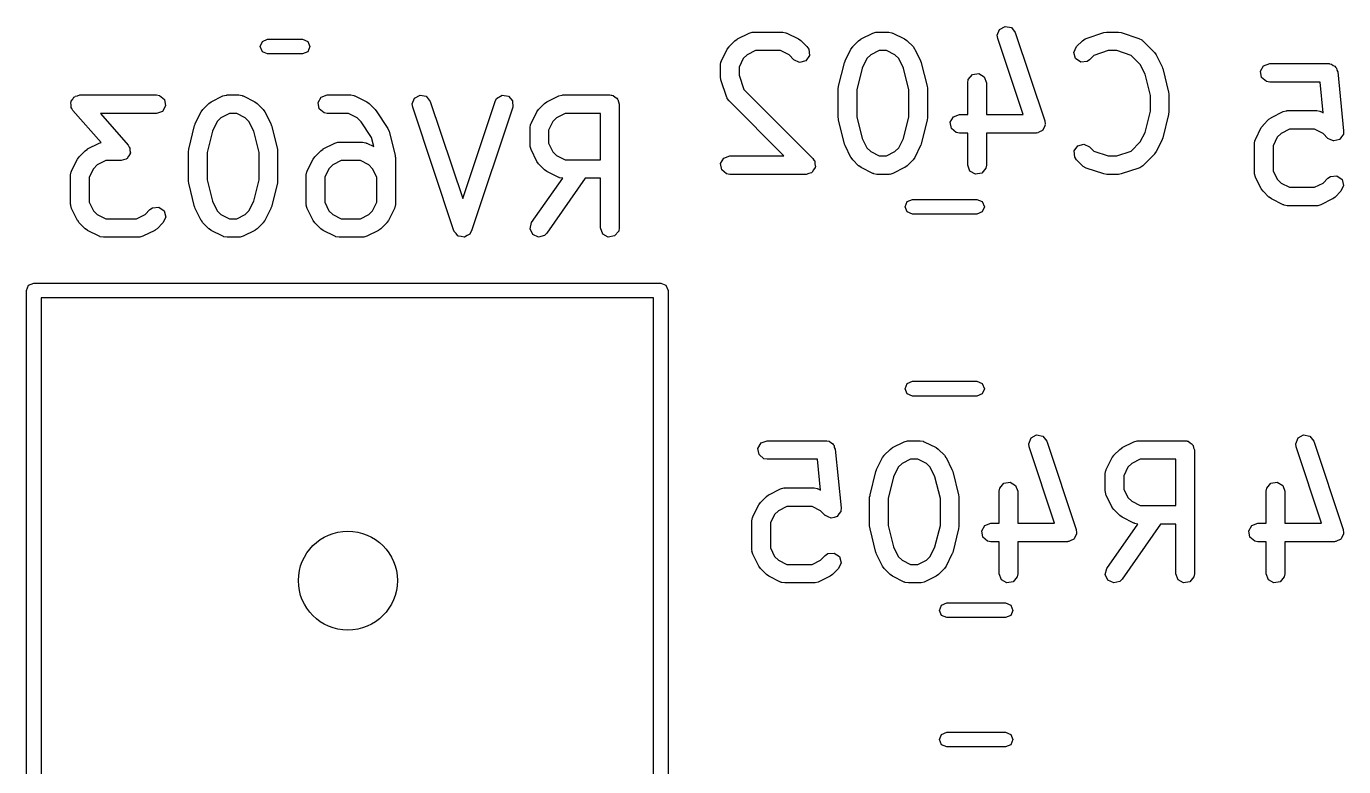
# Model space of a CAD drawing. Extents: x 123.3 to 169.7, y -142.3 to -47.
# Drawn here: x 135.58 to 146.23, y -126.72 to -120.74 of the extents above; entities that cross this region are included whole.
import ezdxf

# ---------------------------------------------------------------- set-up
doc = ezdxf.new("R2010")
doc.units = 0
doc.layers.add('BLACK', color=7, linetype='CONTINUOUS')

msp = doc.modelspace()

# ---------------------------------------------------------------- linework, layer by layer
at = {"layer": 'BLACK', "linetype": 'CONTINUOUS'}
for p, q in [((141.421, -120.797), (141.446, -120.79)), ((141.446, -120.79), (141.45, -120.791)), ((141.45, -120.791), (141.454, -120.789)), ((141.454, -120.789), (141.692, -120.789)), ((141.692, -120.789), (141.718, -120.794)), ((142.421, -120.797), (142.446, -120.79)), ((142.446, -120.79), (142.45, -120.791)), ((142.45, -120.791), (142.454, -120.789)), ((142.454, -120.789), (142.55, -120.789)), ((142.55, -120.789), (142.575, -120.794)), ((143.427, -120.815), (143.446, -120.767)), ((143.446, -120.767), (143.491, -120.743)), ((143.491, -120.743), (143.541, -120.753)), ((143.541, -120.753), (143.573, -120.793)), ((143.573, -120.793), (143.811, -121.507)), ((144.145, -120.841), (144.288, -120.793)), ((144.288, -120.793), (144.31, -120.79)), ((144.31, -120.79), (144.312, -120.789)), ((144.312, -120.789), (144.407, -120.789)), ((144.407, -120.789), (144.429, -120.793)), ((144.429, -120.793), (144.43, -120.793)), ((144.43, -120.793), (144.573, -120.841)), ((137.467, -120.906), (137.485, -120.864)), ((137.485, -120.864), (137.527, -120.846)), ((137.527, -120.846), (137.809, -120.846)), ((137.809, -120.846), (137.851, -120.864)), ((137.851, -120.864), (137.869, -120.906)), ((141.258, -120.907), (141.306, -120.859)), ((141.306, -120.859), (141.324, -120.846)), ((141.324, -120.846), (141.326, -120.845)), ((141.326, -120.845), (141.421, -120.797)), ((141.718, -120.794), (141.722, -120.797)), ((141.722, -120.797), (141.726, -120.797)), ((141.726, -120.797), (141.821, -120.845)), ((141.821, -120.845), (141.839, -120.858)), ((141.839, -120.858), (141.841, -120.859)), ((141.841, -120.859), (141.888, -120.907)), ((142.258, -120.907), (142.306, -120.859)), ((142.306, -120.859), (142.324, -120.846)), ((142.324, -120.846), (142.326, -120.845)), ((142.326, -120.845), (142.421, -120.797)), ((142.575, -120.794), (142.579, -120.797)), ((142.579, -120.797), (142.583, -120.797)), ((142.583, -120.797), (142.678, -120.845)), ((142.678, -120.845), (142.696, -120.858)), ((142.696, -120.858), (142.698, -120.859)), ((142.698, -120.859), (142.746, -120.907)), ((143.431, -120.84), (143.427, -120.815)), ((143.636, -121.456), (143.431, -120.84)), ((144.068, -120.907), (144.116, -120.859)), ((144.116, -120.859), (144.137, -120.844)), ((144.137, -120.844), (144.141, -120.844)), ((144.141, -120.844), (144.145, -120.841)), ((144.573, -120.841), (144.596, -120.853)), ((144.596, -120.853), (144.599, -120.857)), ((144.599, -120.857), (144.603, -120.859)), ((144.603, -120.859), (144.698, -120.954)), ((137.485, -120.948), (137.467, -120.906)), ((137.527, -120.966), (137.485, -120.948)), ((137.809, -120.966), (137.527, -120.966)), ((137.851, -120.948), (137.809, -120.966)), ((137.869, -120.906), (137.851, -120.948)), ((141.197, -121.021), (141.244, -120.926)), ((141.244, -120.926), (141.258, -120.908)), ((141.258, -120.908), (141.258, -120.907)), ((141.373, -121.004), (141.339, -121.073)), ((141.404, -120.974), (141.373, -121.004)), ((141.472, -120.939), (141.404, -120.974)), ((141.675, -120.939), (141.472, -120.939)), ((141.743, -120.974), (141.675, -120.939)), ((141.782, -121.013), (141.743, -120.974)), ((141.908, -120.979), (141.878, -121.021)), ((141.888, -120.907), (141.903, -120.928)), ((141.903, -120.928), (141.908, -120.979)), ((142.197, -121.021), (142.244, -120.926)), ((142.244, -120.926), (142.258, -120.908)), ((142.258, -120.908), (142.258, -120.907)), ((142.373, -121.004), (142.335, -121.081)), ((142.404, -120.974), (142.373, -121.004)), ((142.472, -120.939), (142.404, -120.974)), ((142.532, -120.939), (142.472, -120.939)), ((142.6, -120.974), (142.532, -120.939)), ((142.631, -121.004), (142.6, -120.974)), ((142.669, -121.081), (142.631, -121.004)), ((142.746, -120.907), (142.758, -120.925)), ((142.758, -120.925), (142.76, -120.926)), ((142.76, -120.926), (142.807, -121.021)), ((144.046, -120.953), (144.068, -120.907)), ((144.06, -121.003), (144.046, -120.953)), ((144.102, -121.032), (144.06, -121.003)), ((144.209, -120.978), (144.174, -121.013)), ((144.324, -120.939), (144.209, -120.978)), ((144.395, -120.939), (144.324, -120.939)), ((144.509, -120.978), (144.395, -120.939)), ((144.583, -121.052), (144.509, -120.978)), ((144.698, -120.954), (144.711, -120.973)), ((144.711, -120.973), (144.712, -120.974)), ((144.712, -120.974), (144.76, -121.069)), ((141.189, -121.055), (141.193, -121.029)), ((141.189, -121.15), (141.189, -121.055)), ((141.193, -121.029), (141.196, -121.026)), ((141.196, -121.026), (141.197, -121.021)), ((141.339, -121.073), (141.339, -121.138)), ((141.829, -121.034), (141.782, -121.013)), ((141.878, -121.021), (141.829, -121.034)), ((142.144, -121.227), (142.191, -121.037)), ((142.191, -121.037), (142.196, -121.025)), ((142.196, -121.025), (142.197, -121.021)), ((142.335, -121.081), (142.291, -121.255)), ((142.713, -121.255), (142.669, -121.081)), ((142.807, -121.021), (142.811, -121.034)), ((142.811, -121.034), (142.813, -121.037)), ((142.813, -121.037), (142.86, -121.227)), ((144.153, -121.028), (144.102, -121.032)), ((144.174, -121.013), (144.153, -121.028)), ((144.622, -121.129), (144.583, -121.052)), ((144.76, -121.069), (144.763, -121.081)), ((144.763, -121.081), (144.765, -121.084)), ((144.765, -121.084), (144.813, -121.275)), ((145.556, -121.105), (145.581, -121.061)), ((145.565, -121.156), (145.556, -121.105)), ((145.581, -121.061), (145.63, -121.043)), ((145.63, -121.043), (146.106, -121.043)), ((146.106, -121.043), (146.11, -121.044)), ((146.11, -121.044), (146.111, -121.044)), ((146.111, -121.044), (146.114, -121.045)), ((146.114, -121.045), (146.131, -121.048)), ((146.131, -121.048), (146.144, -121.058)), ((146.144, -121.058), (146.158, -121.065)), ((146.158, -121.065), (146.163, -121.074)), ((146.163, -121.074), (146.171, -121.081)), ((146.171, -121.081), (146.173, -121.097)), ((146.173, -121.097), (146.18, -121.111)), ((146.18, -121.111), (146.228, -121.587)), ((141.189, -121.152), (141.189, -121.15)), ((141.193, -121.174), (141.189, -121.152)), ((141.24, -121.317), (141.193, -121.174)), ((141.339, -121.138), (141.377, -121.252)), ((143.189, -121.198), (143.193, -121.172)), ((143.189, -121.456), (143.189, -121.198)), ((143.193, -121.172), (143.226, -121.133)), ((143.226, -121.133), (143.277, -121.124)), ((143.277, -121.124), (143.321, -121.15)), ((143.321, -121.15), (143.339, -121.198)), ((143.339, -121.198), (143.339, -121.456)), ((144.665, -121.302), (144.622, -121.129)), ((145.604, -121.189), (145.565, -121.156)), ((145.63, -121.193), (145.604, -121.189)), ((146.038, -121.193), (145.63, -121.193)), ((146.063, -121.442), (146.038, -121.193)), ((135.951, -121.332), (135.961, -121.315)), ((135.961, -121.315), (135.967, -121.313)), ((135.967, -121.313), (135.97, -121.308)), ((135.97, -121.308), (135.99, -121.304)), ((135.99, -121.304), (136.009, -121.297)), ((136.009, -121.297), (136.628, -121.297)), ((136.628, -121.297), (136.654, -121.302)), ((136.654, -121.302), (136.693, -121.335)), ((137.071, -121.353), (137.166, -121.305)), ((137.166, -121.305), (137.191, -121.298)), ((137.191, -121.298), (137.196, -121.299)), ((137.196, -121.299), (137.2, -121.297)), ((137.2, -121.297), (137.295, -121.297)), ((137.295, -121.297), (137.321, -121.302)), ((137.321, -121.302), (137.324, -121.305)), ((137.324, -121.305), (137.329, -121.305)), ((137.329, -121.305), (137.424, -121.353)), ((137.935, -121.359), (137.961, -121.315)), ((137.961, -121.315), (138.009, -121.297)), ((138.009, -121.297), (138.2, -121.297)), ((138.2, -121.297), (138.225, -121.302)), ((138.225, -121.302), (138.229, -121.305)), ((138.229, -121.305), (138.233, -121.305)), ((138.233, -121.305), (138.329, -121.353)), ((138.696, -121.37), (138.715, -121.323)), ((138.715, -121.323), (138.76, -121.298)), ((138.76, -121.298), (138.81, -121.308)), ((138.81, -121.308), (138.842, -121.349)), ((139.367, -121.349), (139.379, -121.326)), ((139.379, -121.326), (139.423, -121.299)), ((139.423, -121.299), (139.474, -121.306)), ((139.474, -121.306), (139.508, -121.345)), ((139.785, -121.353), (139.881, -121.305)), ((139.881, -121.305), (139.906, -121.298)), ((139.906, -121.298), (139.91, -121.299)), ((139.91, -121.299), (139.914, -121.297)), ((139.914, -121.297), (140.295, -121.297)), ((140.295, -121.297), (140.305, -121.299)), ((140.305, -121.299), (140.308, -121.299)), ((140.308, -121.299), (140.311, -121.3)), ((140.311, -121.3), (140.321, -121.302)), ((140.321, -121.302), (140.336, -121.314)), ((140.336, -121.314), (140.352, -121.324)), ((140.352, -121.324), (140.355, -121.331)), ((141.243, -121.32), (141.24, -121.317)), ((141.244, -121.325), (141.243, -121.32)), ((141.258, -121.346), (141.244, -121.325)), ((141.377, -121.252), (141.936, -121.811)), ((142.141, -121.245), (142.144, -121.231)), ((142.141, -121.483), (142.141, -121.245)), ((142.144, -121.231), (142.144, -121.227)), ((142.291, -121.255), (142.291, -121.474)), ((142.713, -121.474), (142.713, -121.255)), ((142.86, -121.227), (142.862, -121.242)), ((142.862, -121.242), (142.863, -121.245)), ((142.863, -121.245), (142.863, -121.483)), ((144.665, -121.427), (144.665, -121.302)), ((144.813, -121.275), (144.814, -121.29)), ((144.814, -121.29), (144.815, -121.293)), ((144.815, -121.293), (144.815, -121.436)), ((135.935, -121.359), (135.938, -121.354)), ((135.939, -121.379), (135.935, -121.359)), ((135.938, -121.348), (135.951, -121.332)), ((135.938, -121.354), (135.938, -121.348)), ((135.939, -121.399), (135.939, -121.379)), ((135.944, -121.407), (135.939, -121.399)), ((135.944, -121.41), (135.944, -121.407)), ((135.947, -121.412), (135.944, -121.41)), ((135.953, -121.422), (135.947, -121.412)), ((136.181, -121.682), (135.953, -121.422)), ((136.677, -121.43), (136.628, -121.447)), ((136.702, -121.385), (136.677, -121.43)), ((136.693, -121.335), (136.702, -121.385)), ((136.99, -121.434), (137.003, -121.416)), ((137.003, -121.416), (137.004, -121.415)), ((137.004, -121.415), (137.052, -121.367)), ((137.052, -121.367), (137.07, -121.354)), ((137.07, -121.354), (137.071, -121.353)), ((137.424, -121.353), (137.442, -121.366)), ((137.442, -121.366), (137.443, -121.367)), ((137.443, -121.367), (137.491, -121.415)), ((137.491, -121.415), (137.504, -121.433)), ((137.944, -121.41), (137.935, -121.359)), ((137.984, -121.443), (137.944, -121.41)), ((138.329, -121.353), (138.347, -121.366)), ((138.347, -121.366), (138.348, -121.367)), ((138.348, -121.367), (138.396, -121.415)), ((138.396, -121.415), (138.402, -121.424)), ((138.402, -121.424), (138.405, -121.426)), ((138.405, -121.426), (138.5, -121.569)), ((138.7, -121.396), (138.696, -121.37)), ((139.033, -122.396), (138.7, -121.396)), ((138.842, -121.349), (139.105, -122.135)), ((139.105, -122.135), (139.367, -121.349)), ((139.509, -121.396), (139.176, -122.396)), ((139.508, -121.345), (139.509, -121.396)), ((139.704, -121.434), (139.718, -121.416)), ((139.718, -121.415), (139.766, -121.367)), ((139.718, -121.416), (139.718, -121.415)), ((139.766, -121.367), (139.784, -121.354)), ((139.784, -121.354), (139.785, -121.353)), ((140.355, -121.331), (140.36, -121.335)), ((140.36, -121.335), (140.363, -121.354)), ((140.363, -121.354), (140.37, -121.372)), ((140.37, -121.372), (140.37, -122.372)), ((141.702, -121.789), (141.258, -121.346)), ((144.622, -121.6), (144.665, -121.427)), ((145.644, -121.48), (145.739, -121.432)), ((145.739, -121.432), (145.764, -121.425)), ((145.764, -121.425), (145.768, -121.426)), ((145.768, -121.426), (145.772, -121.424)), ((145.772, -121.424), (146.01, -121.424)), ((146.01, -121.424), (146.036, -121.429)), ((146.036, -121.429), (146.04, -121.432)), ((146.04, -121.432), (146.044, -121.432)), ((146.044, -121.432), (146.063, -121.442)), ((136.628, -121.447), (136.175, -121.447)), ((136.175, -121.447), (136.399, -121.704)), ((136.937, -121.545), (136.942, -121.533)), ((136.942, -121.529), (136.99, -121.434)), ((136.942, -121.533), (136.942, -121.529)), ((137.119, -121.512), (137.08, -121.589)), ((137.149, -121.482), (137.119, -121.512)), ((137.218, -121.447), (137.149, -121.482)), ((137.277, -121.447), (137.218, -121.447)), ((137.346, -121.482), (137.277, -121.447)), ((137.376, -121.512), (137.346, -121.482)), ((137.415, -121.589), (137.376, -121.512)), ((137.504, -121.433), (137.505, -121.434)), ((137.505, -121.434), (137.553, -121.529)), ((137.553, -121.529), (137.556, -121.542)), ((138.009, -121.447), (137.984, -121.443)), ((138.182, -121.447), (138.009, -121.447)), ((138.251, -121.482), (138.182, -121.447)), ((138.284, -121.515), (138.251, -121.482)), ((138.368, -121.641), (138.284, -121.515)), ((139.649, -121.563), (139.653, -121.537)), ((139.653, -121.537), (139.656, -121.534)), ((139.656, -121.534), (139.657, -121.529)), ((139.657, -121.529), (139.704, -121.434)), ((139.833, -121.512), (139.799, -121.581)), ((139.863, -121.482), (139.833, -121.512)), ((139.932, -121.447), (139.863, -121.482)), ((140.22, -121.447), (139.932, -121.447)), ((140.22, -121.821), (140.22, -121.447)), ((142.142, -121.487), (142.141, -121.483)), ((142.144, -121.502), (142.142, -121.487)), ((142.191, -121.692), (142.144, -121.502)), ((142.291, -121.474), (142.335, -121.648)), ((142.669, -121.648), (142.713, -121.474)), ((142.86, -121.502), (142.813, -121.692)), ((142.863, -121.483), (142.86, -121.498)), ((142.86, -121.498), (142.86, -121.502)), ((143.047, -121.518), (143.073, -121.474)), ((143.056, -121.569), (143.047, -121.518)), ((143.073, -121.474), (143.121, -121.456)), ((143.121, -121.456), (143.189, -121.456)), ((143.339, -121.456), (143.636, -121.456)), ((143.811, -121.507), (143.815, -121.533)), ((143.815, -121.533), (143.813, -121.538)), ((143.813, -121.538), (143.814, -121.544)), ((144.813, -121.454), (144.765, -121.644)), ((144.815, -121.436), (144.812, -121.451)), ((144.812, -121.451), (144.813, -121.454)), ((145.576, -121.542), (145.624, -121.494)), ((145.624, -121.494), (145.642, -121.481)), ((145.642, -121.481), (145.644, -121.48)), ((136.889, -121.735), (136.937, -121.545)), ((137.08, -121.589), (137.037, -121.763)), ((137.458, -121.763), (137.415, -121.589)), ((137.556, -121.542), (137.558, -121.545)), ((137.558, -121.545), (137.606, -121.735)), ((138.387, -121.715), (138.368, -121.641)), ((138.5, -121.569), (138.51, -121.592)), ((138.51, -121.592), (138.511, -121.592)), ((138.511, -121.592), (138.558, -121.783)), ((139.649, -121.706), (139.649, -121.563)), ((139.799, -121.581), (139.799, -121.688)), ((143.095, -121.602), (143.056, -121.569)), ((143.121, -121.606), (143.095, -121.602)), ((143.189, -121.606), (143.121, -121.606)), ((143.189, -121.864), (143.189, -121.606)), ((143.74, -121.606), (143.339, -121.606)), ((143.339, -121.606), (143.339, -121.864)), ((143.745, -121.604), (143.74, -121.606)), ((143.751, -121.605), (143.745, -121.604)), ((143.769, -121.595), (143.751, -121.605)), ((143.788, -121.588), (143.769, -121.595)), ((143.791, -121.584), (143.788, -121.588)), ((143.796, -121.581), (143.791, -121.584)), ((143.804, -121.562), (143.796, -121.581)), ((143.814, -121.544), (143.804, -121.562)), ((144.583, -121.677), (144.622, -121.6)), ((144.765, -121.644), (144.76, -121.656)), ((145.515, -121.656), (145.562, -121.561)), ((145.562, -121.561), (145.576, -121.543)), ((145.576, -121.543), (145.576, -121.542)), ((145.691, -121.639), (145.657, -121.708)), ((145.722, -121.609), (145.691, -121.639)), ((145.79, -121.574), (145.722, -121.609)), ((145.993, -121.574), (145.79, -121.574)), ((146.061, -121.609), (145.993, -121.574)), ((146.1, -121.648), (146.061, -121.609)), ((146.211, -121.635), (146.197, -121.655)), ((146.226, -121.614), (146.211, -121.635)), ((146.228, -121.587), (146.226, -121.613)), ((146.226, -121.613), (146.226, -121.613)), ((146.226, -121.613), (146.226, -121.614)), ((136.004, -121.796), (136.052, -121.748)), ((136.052, -121.748), (136.07, -121.735)), ((136.07, -121.735), (136.071, -121.734)), ((136.071, -121.734), (136.166, -121.686)), ((136.166, -121.686), (136.181, -121.682)), ((136.399, -121.704), (136.405, -121.714)), ((136.405, -121.714), (136.408, -121.716)), ((136.408, -121.716), (136.408, -121.719)), ((136.408, -121.719), (136.413, -121.726)), ((136.413, -121.726), (136.413, -121.746)), ((136.413, -121.746), (136.417, -121.766)), ((136.887, -121.753), (136.889, -121.739)), ((136.889, -121.739), (136.889, -121.735)), ((137.606, -121.735), (137.607, -121.75)), ((137.607, -121.75), (137.608, -121.753)), ((137.909, -121.796), (137.956, -121.748)), ((137.956, -121.748), (137.975, -121.735)), ((137.975, -121.735), (137.976, -121.734)), ((137.976, -121.734), (138.071, -121.686)), ((138.071, -121.686), (138.096, -121.679)), ((138.096, -121.679), (138.1, -121.68)), ((138.1, -121.68), (138.105, -121.678)), ((138.105, -121.678), (138.295, -121.678)), ((138.295, -121.678), (138.321, -121.683)), ((138.321, -121.683), (138.324, -121.686)), ((138.324, -121.686), (138.329, -121.686)), ((138.329, -121.686), (138.387, -121.715)), ((139.65, -121.71), (139.649, -121.706)), ((139.649, -121.714), (139.65, -121.71)), ((139.657, -121.739), (139.649, -121.714)), ((139.704, -121.834), (139.657, -121.739)), ((139.799, -121.688), (139.833, -121.757)), ((142.193, -121.695), (142.191, -121.692)), ((142.197, -121.707), (142.193, -121.695)), ((142.244, -121.803), (142.197, -121.707)), ((142.335, -121.648), (142.373, -121.725)), ((142.373, -121.725), (142.404, -121.755)), ((142.6, -121.755), (142.631, -121.725)), ((142.631, -121.725), (142.669, -121.648)), ((142.807, -121.707), (142.76, -121.803)), ((142.808, -121.704), (142.807, -121.707)), ((142.813, -121.692), (142.808, -121.704)), ((144.049, -121.75), (144.078, -121.708)), ((144.053, -121.801), (144.049, -121.75)), ((144.078, -121.708), (144.128, -121.694)), ((144.128, -121.694), (144.174, -121.716)), ((144.174, -121.716), (144.209, -121.751)), ((144.209, -121.751), (144.324, -121.789)), ((144.395, -121.789), (144.509, -121.751)), ((144.509, -121.751), (144.583, -121.677)), ((144.76, -121.66), (144.712, -121.755)), ((144.76, -121.656), (144.76, -121.66)), ((145.507, -121.69), (145.511, -121.664)), ((145.507, -121.928), (145.507, -121.69)), ((145.511, -121.664), (145.514, -121.661)), ((145.514, -121.661), (145.515, -121.656)), ((145.657, -121.708), (145.657, -121.91)), ((146.101, -121.648), (146.1, -121.648)), ((146.124, -121.659), (146.101, -121.648)), ((146.101, -121.648), (146.101, -121.648)), ((146.147, -121.669), (146.124, -121.659)), ((146.148, -121.669), (146.147, -121.669)), ((146.147, -121.669), (146.147, -121.669)), ((146.172, -121.663), (146.148, -121.669)), ((146.196, -121.656), (146.172, -121.663)), ((146.197, -121.656), (146.196, -121.656)), ((146.197, -121.655), (146.197, -121.656)), ((135.942, -121.91), (135.99, -121.815)), ((135.99, -121.815), (136.003, -121.797)), ((136.003, -121.797), (136.004, -121.796)), ((136.218, -121.828), (136.149, -121.863)), ((136.343, -121.828), (136.218, -121.828)), ((136.362, -121.821), (136.343, -121.828)), ((136.382, -121.817), (136.362, -121.821)), ((136.385, -121.813), (136.382, -121.817)), ((136.391, -121.811), (136.385, -121.813)), ((136.401, -121.793), (136.391, -121.811)), ((136.414, -121.778), (136.401, -121.793)), ((136.417, -121.766), (136.414, -121.772)), ((136.414, -121.772), (136.414, -121.778)), ((136.887, -121.991), (136.887, -121.753)), ((137.037, -121.763), (137.037, -121.982)), ((137.458, -121.982), (137.458, -121.763)), ((137.608, -121.753), (137.608, -121.991)), ((137.847, -121.91), (137.895, -121.815)), ((137.895, -121.815), (137.908, -121.797)), ((137.908, -121.797), (137.909, -121.796)), ((138.122, -121.828), (138.054, -121.863)), ((138.277, -121.828), (138.122, -121.828)), ((138.346, -121.863), (138.277, -121.828)), ((138.558, -121.783), (138.559, -121.798)), ((138.559, -121.798), (138.561, -121.801)), ((138.561, -121.801), (138.561, -122.182)), ((139.705, -121.836), (139.704, -121.834)), ((139.718, -121.854), (139.705, -121.836)), ((139.766, -121.902), (139.718, -121.854)), ((139.833, -121.757), (139.863, -121.787)), ((139.863, -121.787), (139.932, -121.821)), ((139.932, -121.821), (140.22, -121.821)), ((141.19, -121.851), (141.216, -121.807)), ((141.199, -121.902), (141.19, -121.851)), ((141.216, -121.807), (141.264, -121.789)), ((141.264, -121.789), (141.702, -121.789)), ((141.936, -121.811), (141.945, -121.825)), ((141.945, -121.825), (141.948, -121.827)), ((141.948, -121.827), (141.948, -121.829)), ((141.948, -121.829), (141.951, -121.833)), ((141.951, -121.833), (141.953, -121.855)), ((141.953, -121.855), (141.957, -121.877)), ((142.246, -121.804), (142.244, -121.803)), ((142.258, -121.822), (142.246, -121.804)), ((142.306, -121.87), (142.258, -121.822)), ((142.404, -121.755), (142.472, -121.789)), ((142.472, -121.789), (142.532, -121.789)), ((142.532, -121.789), (142.6, -121.755)), ((142.746, -121.822), (142.698, -121.87)), ((142.76, -121.803), (142.746, -121.821)), ((142.746, -121.821), (142.746, -121.822)), ((144.068, -121.822), (144.053, -121.801)), ((144.116, -121.87), (144.068, -121.822)), ((144.324, -121.789), (144.395, -121.789)), ((144.698, -121.775), (144.603, -121.87)), ((144.699, -121.773), (144.698, -121.775)), ((144.712, -121.755), (144.699, -121.773)), ((135.934, -121.944), (135.939, -121.918)), ((135.934, -122.182), (135.934, -121.944)), ((135.939, -121.918), (135.942, -121.915)), ((135.942, -121.915), (135.942, -121.91)), ((136.119, -121.893), (136.084, -121.962)), ((136.084, -121.962), (136.084, -122.164)), ((136.149, -121.863), (136.119, -121.893)), ((137.839, -121.944), (137.844, -121.918)), ((137.839, -122.182), (137.839, -121.944)), ((137.844, -121.918), (137.846, -121.915)), ((137.846, -121.915), (137.847, -121.91)), ((138.023, -121.893), (137.989, -121.962)), ((137.989, -121.962), (137.989, -122.164)), ((138.054, -121.863), (138.023, -121.893)), ((138.376, -121.893), (138.346, -121.863)), ((138.411, -121.962), (138.376, -121.893)), ((138.411, -122.164), (138.411, -121.962)), ((139.767, -121.902), (139.766, -121.902)), ((139.785, -121.916), (139.767, -121.902)), ((139.881, -121.963), (139.785, -121.916)), ((139.885, -121.964), (139.881, -121.963)), ((139.888, -121.967), (139.885, -121.964)), ((141.238, -121.935), (141.199, -121.902)), ((141.264, -121.939), (141.238, -121.935)), ((141.883, -121.939), (141.264, -121.939)), ((141.904, -121.932), (141.883, -121.939)), ((141.926, -121.926), (141.904, -121.932)), ((141.928, -121.923), (141.926, -121.926)), ((141.931, -121.922), (141.928, -121.923)), ((141.942, -121.902), (141.931, -121.922)), ((141.955, -121.884), (141.942, -121.902)), ((141.957, -121.877), (141.955, -121.88)), ((141.955, -121.88), (141.955, -121.884)), ((142.308, -121.87), (142.306, -121.87)), ((142.326, -121.884), (142.308, -121.87)), ((142.421, -121.931), (142.326, -121.884)), ((142.425, -121.932), (142.421, -121.931)), ((142.429, -121.935), (142.425, -121.932)), ((142.454, -121.939), (142.429, -121.935)), ((142.55, -121.939), (142.454, -121.939)), ((142.554, -121.938), (142.55, -121.939)), ((142.558, -121.939), (142.554, -121.938)), ((142.583, -121.931), (142.558, -121.939)), ((142.678, -121.884), (142.583, -121.931)), ((142.68, -121.883), (142.678, -121.884)), ((142.698, -121.87), (142.68, -121.883)), ((143.206, -121.913), (143.189, -121.864)), ((143.251, -121.938), (143.206, -121.913)), ((143.301, -121.929), (143.251, -121.938)), ((143.334, -121.89), (143.301, -121.929)), ((143.339, -121.864), (143.334, -121.89)), ((144.12, -121.872), (144.116, -121.87)), ((144.122, -121.876), (144.12, -121.872)), ((144.145, -121.888), (144.122, -121.876)), ((144.288, -121.936), (144.145, -121.888)), ((144.289, -121.935), (144.288, -121.936)), ((144.312, -121.939), (144.289, -121.935)), ((144.407, -121.939), (144.312, -121.939)), ((144.408, -121.939), (144.407, -121.939)), ((144.43, -121.936), (144.408, -121.939)), ((144.573, -121.888), (144.43, -121.936)), ((144.577, -121.885), (144.573, -121.888)), ((144.581, -121.885), (144.577, -121.885)), ((144.603, -121.87), (144.581, -121.885)), ((145.508, -121.932), (145.507, -121.928)), ((145.507, -121.936), (145.508, -121.932)), ((145.515, -121.961), (145.507, -121.936)), ((145.562, -122.057), (145.515, -121.961)), ((145.657, -121.91), (145.691, -121.979)), ((146.1, -121.97), (146.122, -121.955)), ((146.122, -121.955), (146.173, -121.951)), ((146.173, -121.951), (146.215, -121.98)), ((136.888, -121.995), (136.887, -121.991)), ((136.889, -122.01), (136.888, -121.995)), ((136.937, -122.2), (136.889, -122.01)), ((137.037, -121.982), (137.08, -122.156)), ((137.415, -122.156), (137.458, -121.982)), ((137.606, -122.01), (137.558, -122.2)), ((137.608, -121.991), (137.606, -122.006)), ((137.606, -122.006), (137.606, -122.01)), ((139.662, -122.329), (139.913, -121.971)), ((140.096, -121.971), (139.785, -122.415)), ((139.913, -121.971), (139.888, -121.967)), ((140.22, -121.971), (140.096, -121.971)), ((140.22, -122.372), (140.22, -121.971)), ((145.564, -122.058), (145.562, -122.057)), ((145.576, -122.076), (145.564, -122.058)), ((145.691, -121.979), (145.722, -122.009)), ((145.722, -122.009), (145.79, -122.043)), ((145.79, -122.043), (145.993, -122.043)), ((145.993, -122.043), (146.061, -122.009)), ((146.061, -122.009), (146.1, -121.97)), ((146.228, -122.03), (146.206, -122.076)), ((146.215, -121.98), (146.228, -122.03)), ((136.084, -122.164), (136.119, -122.233)), ((137.08, -122.156), (137.119, -122.233)), ((137.376, -122.233), (137.415, -122.156)), ((137.989, -122.164), (138.023, -122.233)), ((138.376, -122.233), (138.411, -122.164)), ((142.681, -122.201), (142.698, -122.159)), ((142.698, -122.159), (142.741, -122.141)), ((142.741, -122.141), (143.263, -122.141)), ((143.263, -122.141), (143.306, -122.159)), ((143.306, -122.159), (143.323, -122.201)), ((145.624, -122.124), (145.576, -122.076)), ((145.626, -122.124), (145.624, -122.124)), ((145.644, -122.138), (145.626, -122.124)), ((145.739, -122.185), (145.644, -122.138)), ((146.139, -122.138), (146.044, -122.185)), ((146.14, -122.137), (146.139, -122.138)), ((146.159, -122.124), (146.14, -122.137)), ((146.206, -122.076), (146.159, -122.124)), ((135.936, -122.186), (135.934, -122.182)), ((135.935, -122.19), (135.936, -122.186)), ((135.942, -122.215), (135.935, -122.19)), ((135.99, -122.311), (135.942, -122.215)), ((136.119, -122.233), (136.149, -122.263)), ((136.149, -122.263), (136.218, -122.297)), ((136.468, -122.297), (136.536, -122.263)), ((136.536, -122.263), (136.575, -122.224)), ((136.575, -122.224), (136.597, -122.209)), ((136.597, -122.209), (136.648, -122.205)), ((136.648, -122.205), (136.69, -122.234)), ((136.703, -122.284), (136.681, -122.33)), ((136.69, -122.234), (136.703, -122.284)), ((136.939, -122.203), (136.937, -122.2)), ((136.942, -122.215), (136.939, -122.203)), ((136.99, -122.311), (136.942, -122.215)), ((137.119, -122.233), (137.149, -122.263)), ((137.149, -122.263), (137.218, -122.297)), ((137.277, -122.297), (137.346, -122.263)), ((137.346, -122.263), (137.376, -122.233)), ((137.553, -122.215), (137.505, -122.311)), ((137.558, -122.2), (137.553, -122.212)), ((137.553, -122.212), (137.553, -122.215)), ((137.841, -122.186), (137.839, -122.182)), ((137.84, -122.19), (137.841, -122.186)), ((137.847, -122.215), (137.84, -122.19)), ((137.895, -122.311), (137.847, -122.215)), ((138.023, -122.233), (138.054, -122.263)), ((138.054, -122.263), (138.122, -122.297)), ((138.277, -122.297), (138.346, -122.263)), ((138.346, -122.263), (138.376, -122.233)), ((138.553, -122.215), (138.505, -122.311)), ((138.556, -122.208), (138.553, -122.211)), ((138.553, -122.211), (138.553, -122.215)), ((138.561, -122.182), (138.556, -122.208)), ((142.698, -122.243), (142.681, -122.201)), ((142.741, -122.261), (142.698, -122.243)), ((143.263, -122.261), (142.741, -122.261)), ((143.306, -122.243), (143.263, -122.261)), ((143.323, -122.201), (143.306, -122.243)), ((145.743, -122.186), (145.739, -122.185)), ((145.747, -122.189), (145.743, -122.186)), ((145.772, -122.193), (145.747, -122.189)), ((146.01, -122.193), (145.772, -122.193)), ((146.015, -122.192), (146.01, -122.193)), ((146.019, -122.193), (146.015, -122.192)), ((146.044, -122.185), (146.019, -122.193)), ((135.991, -122.312), (135.99, -122.311)), ((136.004, -122.33), (135.991, -122.312)), ((136.052, -122.378), (136.004, -122.33)), ((136.053, -122.378), (136.052, -122.378)), ((136.071, -122.392), (136.053, -122.378)), ((136.218, -122.297), (136.468, -122.297)), ((136.615, -122.391), (136.614, -122.392)), ((136.634, -122.378), (136.615, -122.391)), ((136.681, -122.33), (136.634, -122.378)), ((136.991, -122.312), (136.99, -122.311)), ((137.004, -122.33), (136.991, -122.312)), ((137.052, -122.378), (137.004, -122.33)), ((137.053, -122.378), (137.052, -122.378)), ((137.071, -122.392), (137.053, -122.378)), ((137.218, -122.297), (137.277, -122.297)), ((137.425, -122.391), (137.424, -122.392)), ((137.443, -122.378), (137.425, -122.391)), ((137.491, -122.33), (137.443, -122.378)), ((137.492, -122.329), (137.491, -122.33)), ((137.505, -122.311), (137.492, -122.329)), ((137.896, -122.312), (137.895, -122.311)), ((137.909, -122.33), (137.896, -122.312)), ((137.956, -122.378), (137.909, -122.33)), ((137.958, -122.378), (137.956, -122.378)), ((137.976, -122.392), (137.958, -122.378)), ((138.122, -122.297), (138.277, -122.297)), ((138.425, -122.391), (138.424, -122.392)), ((138.443, -122.378), (138.425, -122.391)), ((138.491, -122.33), (138.443, -122.378)), ((138.492, -122.329), (138.491, -122.33)), ((138.505, -122.311), (138.492, -122.329)), ((139.649, -122.379), (139.662, -122.329)), ((139.671, -122.425), (139.649, -122.379)), ((140.238, -122.421), (140.22, -122.372)), ((140.37, -122.372), (140.366, -122.398)), ((136.166, -122.439), (136.071, -122.392)), ((136.171, -122.44), (136.166, -122.439)), ((136.174, -122.443), (136.171, -122.44)), ((136.2, -122.447), (136.174, -122.443)), ((136.486, -122.447), (136.2, -122.447)), ((136.49, -122.446), (136.486, -122.447)), ((136.494, -122.447), (136.49, -122.446)), ((136.519, -122.439), (136.494, -122.447)), ((136.614, -122.392), (136.519, -122.439)), ((137.166, -122.439), (137.071, -122.392)), ((137.171, -122.44), (137.166, -122.439)), ((137.174, -122.443), (137.171, -122.44)), ((137.2, -122.447), (137.174, -122.443)), ((137.295, -122.447), (137.2, -122.447)), ((137.299, -122.446), (137.295, -122.447)), ((137.304, -122.447), (137.299, -122.446)), ((137.329, -122.439), (137.304, -122.447)), ((137.424, -122.392), (137.329, -122.439)), ((138.071, -122.439), (137.976, -122.392)), ((138.075, -122.44), (138.071, -122.439)), ((138.079, -122.443), (138.075, -122.44)), ((138.105, -122.447), (138.079, -122.443)), ((138.295, -122.447), (138.105, -122.447)), ((138.299, -122.446), (138.295, -122.447)), ((138.304, -122.447), (138.299, -122.446)), ((138.329, -122.439), (138.304, -122.447)), ((138.424, -122.392), (138.329, -122.439)), ((139.035, -122.398), (139.033, -122.396)), ((139.035, -122.4), (139.035, -122.398)), ((139.051, -122.418), (139.035, -122.4)), ((139.065, -122.436), (139.051, -122.418)), ((139.067, -122.437), (139.065, -122.436)), ((139.069, -122.438), (139.067, -122.437)), ((139.092, -122.442), (139.069, -122.438)), ((139.116, -122.447), (139.092, -122.442)), ((139.117, -122.446), (139.116, -122.447)), ((139.12, -122.446), (139.117, -122.446)), ((139.14, -122.433), (139.12, -122.446)), ((139.161, -122.422), (139.14, -122.433)), ((139.163, -122.419), (139.161, -122.42)), ((139.161, -122.42), (139.161, -122.422)), ((139.176, -122.396), (139.163, -122.419)), ((139.717, -122.447), (139.671, -122.425)), ((139.767, -122.434), (139.717, -122.447)), ((139.785, -122.415), (139.767, -122.434)), ((140.282, -122.446), (140.238, -122.421)), ((140.333, -122.437), (140.282, -122.446)), ((140.366, -122.398), (140.333, -122.437)), ((135.594, -122.835), (135.636, -122.817)), ((135.636, -122.817), (140.706, -122.817)), ((140.706, -122.817), (140.748, -122.835)), ((135.576, -122.877), (135.594, -122.835)), ((135.576, -132.647), (135.576, -122.877)), ((140.748, -122.835), (140.766, -122.877)), ((140.766, -122.877), (140.766, -132.647)), ((135.696, -122.937), (135.696, -132.587)), ((140.646, -122.937), (135.696, -122.937)), ((140.646, -132.587), (140.646, -122.937)), ((142.681, -123.671), (142.698, -123.629)), ((142.698, -123.629), (142.741, -123.611)), ((142.741, -123.611), (143.263, -123.611)), ((143.263, -123.611), (143.306, -123.629)), ((143.306, -123.629), (143.323, -123.671)), ((142.698, -123.713), (142.681, -123.671)), ((142.741, -123.731), (142.698, -123.713)), ((143.263, -123.731), (142.741, -123.731)), ((143.306, -123.713), (143.263, -123.731)), ((143.323, -123.671), (143.306, -123.713)), ((141.517, -124.109), (141.566, -124.091)), ((141.566, -124.091), (142.042, -124.091)), ((142.042, -124.091), (142.046, -124.092)), ((142.046, -124.092), (142.047, -124.092)), ((142.047, -124.092), (142.05, -124.093)), ((142.05, -124.093), (142.067, -124.096)), ((142.675, -124.099), (142.7, -124.092)), ((142.7, -124.092), (142.704, -124.093)), ((142.704, -124.093), (142.708, -124.091)), ((142.708, -124.091), (142.804, -124.091)), ((142.804, -124.091), (142.829, -124.096)), ((143.681, -124.117), (143.7, -124.069)), ((143.7, -124.069), (143.745, -124.045)), ((143.745, -124.045), (143.795, -124.055)), ((143.795, -124.055), (143.827, -124.095)), ((143.827, -124.095), (144.065, -124.809)), ((144.532, -124.099), (144.557, -124.092)), ((144.557, -124.092), (144.561, -124.093)), ((144.561, -124.093), (144.566, -124.091)), ((144.566, -124.091), (144.946, -124.091)), ((144.946, -124.091), (144.956, -124.093)), ((144.956, -124.093), (144.959, -124.093)), ((144.959, -124.093), (144.962, -124.094)), ((144.962, -124.094), (144.972, -124.096)), ((145.84, -124.117), (145.859, -124.069)), ((145.859, -124.069), (145.904, -124.045)), ((145.904, -124.045), (145.954, -124.055)), ((145.954, -124.055), (145.986, -124.095)), ((145.986, -124.095), (146.224, -124.809)), ((141.492, -124.153), (141.517, -124.109)), ((141.501, -124.204), (141.492, -124.153)), ((142.067, -124.096), (142.08, -124.106)), ((142.08, -124.106), (142.094, -124.113)), ((142.094, -124.113), (142.099, -124.122)), ((142.099, -124.122), (142.107, -124.129)), ((142.107, -124.129), (142.109, -124.145)), ((142.109, -124.145), (142.116, -124.159)), ((142.116, -124.159), (142.164, -124.635)), ((142.512, -124.209), (142.56, -124.161)), ((142.56, -124.161), (142.578, -124.148)), ((142.578, -124.148), (142.58, -124.147)), ((142.58, -124.147), (142.675, -124.099)), ((142.829, -124.096), (142.833, -124.099)), ((142.833, -124.099), (142.837, -124.099)), ((142.837, -124.099), (142.932, -124.147)), ((142.932, -124.147), (142.95, -124.16)), ((142.95, -124.16), (142.952, -124.161)), ((142.952, -124.161), (143, -124.209)), ((143.685, -124.142), (143.681, -124.117)), ((143.89, -124.758), (143.685, -124.142)), ((144.37, -124.209), (144.417, -124.161)), ((144.417, -124.161), (144.436, -124.148)), ((144.436, -124.148), (144.437, -124.147)), ((144.437, -124.147), (144.532, -124.099)), ((144.972, -124.096), (144.987, -124.108)), ((144.987, -124.108), (145.004, -124.118)), ((145.004, -124.118), (145.006, -124.125)), ((145.006, -124.125), (145.011, -124.129)), ((145.011, -124.129), (145.015, -124.148)), ((145.015, -124.148), (145.021, -124.166)), ((145.021, -124.166), (145.021, -125.166)), ((145.844, -124.142), (145.84, -124.117)), ((146.049, -124.758), (145.844, -124.142)), ((141.54, -124.237), (141.501, -124.204)), ((141.566, -124.241), (141.54, -124.237)), ((141.974, -124.241), (141.566, -124.241)), ((141.999, -124.49), (141.974, -124.241)), ((142.451, -124.323), (142.498, -124.228)), ((142.498, -124.228), (142.512, -124.21)), ((142.512, -124.21), (142.512, -124.209)), ((142.627, -124.306), (142.589, -124.383)), ((142.658, -124.276), (142.627, -124.306)), ((142.726, -124.241), (142.658, -124.276)), ((142.786, -124.241), (142.726, -124.241)), ((142.854, -124.276), (142.786, -124.241)), ((142.885, -124.306), (142.854, -124.276)), ((142.923, -124.383), (142.885, -124.306)), ((143, -124.209), (143.012, -124.227)), ((143.012, -124.227), (143.014, -124.228)), ((143.014, -124.228), (143.061, -124.323)), ((144.308, -124.323), (144.356, -124.228)), ((144.356, -124.228), (144.369, -124.21)), ((144.369, -124.21), (144.37, -124.209)), ((144.484, -124.306), (144.45, -124.375)), ((144.515, -124.276), (144.484, -124.306)), ((144.583, -124.241), (144.515, -124.276)), ((144.871, -124.241), (144.583, -124.241)), ((144.871, -124.615), (144.871, -124.241)), ((142.398, -124.529), (142.445, -124.339)), ((142.445, -124.339), (142.45, -124.327)), ((142.45, -124.327), (142.451, -124.323)), ((142.589, -124.383), (142.545, -124.557)), ((142.967, -124.557), (142.923, -124.383)), ((143.061, -124.323), (143.065, -124.336)), ((143.065, -124.336), (143.067, -124.339)), ((143.067, -124.339), (143.114, -124.529)), ((144.3, -124.357), (144.305, -124.331)), ((144.3, -124.5), (144.3, -124.357)), ((144.305, -124.331), (144.307, -124.328)), ((144.307, -124.328), (144.308, -124.323)), ((144.45, -124.375), (144.45, -124.482)), ((141.58, -124.528), (141.675, -124.48)), ((141.675, -124.48), (141.7, -124.473)), ((141.7, -124.473), (141.704, -124.474)), ((141.704, -124.474), (141.708, -124.472)), ((141.708, -124.472), (141.946, -124.472)), ((141.946, -124.472), (141.972, -124.477)), ((141.972, -124.477), (141.976, -124.48)), ((141.976, -124.48), (141.98, -124.48)), ((141.98, -124.48), (141.999, -124.49)), ((143.443, -124.5), (143.447, -124.474)), ((143.443, -124.758), (143.443, -124.5)), ((143.447, -124.474), (143.48, -124.435)), ((143.48, -124.435), (143.531, -124.426)), ((143.531, -124.426), (143.575, -124.452)), ((143.575, -124.452), (143.593, -124.5)), ((143.593, -124.5), (143.593, -124.758)), ((144.302, -124.504), (144.3, -124.5)), ((144.301, -124.508), (144.302, -124.504)), ((144.308, -124.533), (144.301, -124.508)), ((144.45, -124.482), (144.484, -124.551)), ((145.602, -124.5), (145.607, -124.474)), ((145.602, -124.758), (145.602, -124.5)), ((145.607, -124.474), (145.64, -124.435)), ((145.64, -124.435), (145.69, -124.426)), ((145.69, -124.426), (145.735, -124.452)), ((145.735, -124.452), (145.752, -124.5)), ((145.752, -124.5), (145.752, -124.758)), ((141.451, -124.704), (141.498, -124.609)), ((141.498, -124.609), (141.512, -124.591)), ((141.512, -124.59), (141.56, -124.542)), ((141.512, -124.591), (141.512, -124.59)), ((141.56, -124.542), (141.578, -124.529)), ((141.578, -124.529), (141.58, -124.528)), ((141.726, -124.622), (141.658, -124.657)), ((141.929, -124.622), (141.726, -124.622)), ((141.997, -124.657), (141.929, -124.622)), ((142.395, -124.547), (142.398, -124.533)), ((142.395, -124.785), (142.395, -124.547)), ((142.398, -124.533), (142.398, -124.529)), ((142.545, -124.557), (142.545, -124.776)), ((142.967, -124.776), (142.967, -124.557)), ((143.114, -124.529), (143.116, -124.544)), ((143.116, -124.544), (143.117, -124.547)), ((143.117, -124.547), (143.117, -124.785)), ((144.356, -124.628), (144.308, -124.533)), ((144.357, -124.63), (144.356, -124.628)), ((144.484, -124.551), (144.515, -124.581)), ((144.515, -124.581), (144.583, -124.615)), ((144.583, -124.615), (144.871, -124.615)), ((141.443, -124.738), (141.447, -124.712)), ((141.447, -124.712), (141.45, -124.709)), ((141.45, -124.709), (141.451, -124.704)), ((141.627, -124.687), (141.593, -124.756)), ((141.658, -124.657), (141.627, -124.687)), ((142.036, -124.696), (141.997, -124.657)), ((142.037, -124.696), (142.036, -124.696)), ((142.06, -124.707), (142.037, -124.696)), ((142.037, -124.696), (142.037, -124.696)), ((142.083, -124.717), (142.06, -124.707)), ((142.084, -124.717), (142.083, -124.717)), ((142.083, -124.717), (142.083, -124.717)), ((142.108, -124.711), (142.084, -124.717)), ((142.132, -124.704), (142.108, -124.711)), ((142.133, -124.704), (142.132, -124.704)), ((142.147, -124.683), (142.133, -124.703)), ((142.133, -124.703), (142.133, -124.704)), ((142.162, -124.662), (142.147, -124.683)), ((142.164, -124.635), (142.162, -124.661)), ((142.162, -124.661), (142.162, -124.661)), ((142.162, -124.661), (142.162, -124.662)), ((144.37, -124.648), (144.357, -124.63)), ((144.417, -124.696), (144.37, -124.648)), ((144.419, -124.696), (144.417, -124.696)), ((144.437, -124.71), (144.419, -124.696)), ((144.532, -124.757), (144.437, -124.71)), ((141.443, -124.976), (141.443, -124.738)), ((141.593, -124.756), (141.593, -124.958)), ((142.396, -124.789), (142.395, -124.785)), ((142.398, -124.804), (142.396, -124.789)), ((142.445, -124.994), (142.398, -124.804)), ((142.545, -124.776), (142.589, -124.95)), ((142.923, -124.95), (142.967, -124.776)), ((143.114, -124.804), (143.067, -124.994)), ((143.117, -124.785), (143.114, -124.8)), ((143.114, -124.8), (143.114, -124.804)), ((143.301, -124.82), (143.327, -124.776)), ((143.31, -124.871), (143.301, -124.82)), ((143.327, -124.776), (143.375, -124.758)), ((143.375, -124.758), (143.443, -124.758)), ((143.593, -124.758), (143.89, -124.758)), ((144.065, -124.809), (144.069, -124.835)), ((144.069, -124.835), (144.067, -124.84)), ((144.067, -124.84), (144.068, -124.846)), ((144.314, -125.123), (144.564, -124.765)), ((144.747, -124.765), (144.436, -125.209)), ((144.536, -124.758), (144.532, -124.757)), ((144.54, -124.761), (144.536, -124.758)), ((144.564, -124.765), (144.54, -124.761)), ((144.871, -124.765), (144.747, -124.765)), ((144.871, -125.166), (144.871, -124.765)), ((145.46, -124.82), (145.486, -124.776)), ((145.469, -124.871), (145.46, -124.82)), ((145.486, -124.776), (145.534, -124.758)), ((145.534, -124.758), (145.602, -124.758)), ((145.752, -124.758), (146.049, -124.758)), ((146.224, -124.809), (146.228, -124.835)), ((146.228, -124.835), (146.226, -124.84)), ((146.226, -124.84), (146.227, -124.846)), ((143.349, -124.904), (143.31, -124.871)), ((143.375, -124.908), (143.349, -124.904)), ((143.443, -124.908), (143.375, -124.908)), ((143.443, -125.166), (143.443, -124.908)), ((143.994, -124.908), (143.593, -124.908)), ((143.593, -124.908), (143.593, -125.166)), ((143.999, -124.906), (143.994, -124.908)), ((144.005, -124.907), (143.999, -124.906)), ((144.023, -124.897), (144.005, -124.907)), ((144.042, -124.89), (144.023, -124.897)), ((144.045, -124.886), (144.042, -124.89)), ((144.05, -124.883), (144.045, -124.886)), ((144.058, -124.864), (144.05, -124.883)), ((144.068, -124.846), (144.058, -124.864)), ((145.509, -124.904), (145.469, -124.871)), ((145.534, -124.908), (145.509, -124.904)), ((145.602, -124.908), (145.534, -124.908)), ((145.602, -125.166), (145.602, -124.908)), ((146.153, -124.908), (145.752, -124.908)), ((145.752, -124.908), (145.752, -125.166)), ((146.159, -124.906), (146.153, -124.908)), ((146.164, -124.907), (146.159, -124.906)), ((146.182, -124.897), (146.164, -124.907)), ((146.202, -124.89), (146.182, -124.897)), ((146.204, -124.886), (146.202, -124.89)), ((146.209, -124.883), (146.204, -124.886)), ((146.217, -124.864), (146.209, -124.883)), ((146.227, -124.846), (146.217, -124.864)), ((141.444, -124.98), (141.443, -124.976)), ((141.443, -124.984), (141.444, -124.98)), ((141.451, -125.009), (141.443, -124.984)), ((141.498, -125.105), (141.451, -125.009)), ((141.593, -124.958), (141.627, -125.027)), ((141.627, -125.027), (141.658, -125.057)), ((141.997, -125.057), (142.036, -125.018)), ((142.036, -125.018), (142.058, -125.003)), ((142.058, -125.003), (142.109, -124.999)), ((142.109, -124.999), (142.151, -125.028)), ((142.151, -125.028), (142.164, -125.078)), ((142.447, -124.997), (142.445, -124.994)), ((142.451, -125.009), (142.447, -124.997)), ((142.498, -125.105), (142.451, -125.009)), ((142.589, -124.95), (142.627, -125.027)), ((142.627, -125.027), (142.658, -125.057)), ((142.854, -125.057), (142.885, -125.027)), ((142.885, -125.027), (142.923, -124.95)), ((143.061, -125.009), (143.014, -125.105)), ((143.062, -125.006), (143.061, -125.009)), ((143.067, -124.994), (143.062, -125.006)), ((141.5, -125.106), (141.498, -125.105)), ((141.512, -125.124), (141.5, -125.106)), ((141.56, -125.172), (141.512, -125.124)), ((141.658, -125.057), (141.726, -125.091)), ((141.726, -125.091), (141.929, -125.091)), ((141.929, -125.091), (141.997, -125.057)), ((142.142, -125.124), (142.095, -125.172)), ((142.164, -125.078), (142.142, -125.124)), ((142.5, -125.106), (142.498, -125.105)), ((142.512, -125.124), (142.5, -125.106)), ((142.56, -125.172), (142.512, -125.124)), ((142.658, -125.057), (142.726, -125.091)), ((142.726, -125.091), (142.786, -125.091)), ((142.786, -125.091), (142.854, -125.057)), ((143, -125.124), (142.952, -125.172)), ((143.014, -125.105), (143, -125.123)), ((143, -125.123), (143, -125.124)), ((144.3, -125.173), (144.314, -125.123)), ((141.562, -125.172), (141.56, -125.172)), ((141.58, -125.186), (141.562, -125.172)), ((141.675, -125.233), (141.58, -125.186)), ((141.679, -125.234), (141.675, -125.233)), ((141.683, -125.237), (141.679, -125.234)), ((141.708, -125.241), (141.683, -125.237)), ((141.946, -125.241), (141.708, -125.241)), ((141.951, -125.24), (141.946, -125.241)), ((141.955, -125.241), (141.951, -125.24)), ((141.98, -125.233), (141.955, -125.241)), ((142.075, -125.186), (141.98, -125.233)), ((142.076, -125.185), (142.075, -125.186)), ((142.095, -125.172), (142.076, -125.185)), ((142.562, -125.172), (142.56, -125.172)), ((142.58, -125.186), (142.562, -125.172)), ((142.675, -125.233), (142.58, -125.186)), ((142.679, -125.234), (142.675, -125.233)), ((142.683, -125.237), (142.679, -125.234)), ((142.708, -125.241), (142.683, -125.237)), ((142.804, -125.241), (142.708, -125.241)), ((142.808, -125.24), (142.804, -125.241)), ((142.812, -125.241), (142.808, -125.24)), ((142.837, -125.233), (142.812, -125.241)), ((142.932, -125.186), (142.837, -125.233)), ((142.934, -125.185), (142.932, -125.186)), ((142.952, -125.172), (142.934, -125.185)), ((143.46, -125.215), (143.443, -125.166)), ((143.505, -125.24), (143.46, -125.215)), ((143.555, -125.231), (143.505, -125.24)), ((143.588, -125.192), (143.555, -125.231)), ((143.593, -125.166), (143.588, -125.192)), ((144.322, -125.219), (144.3, -125.173)), ((144.369, -125.241), (144.322, -125.219)), ((144.418, -125.228), (144.369, -125.241)), ((144.436, -125.209), (144.418, -125.228)), ((144.889, -125.215), (144.871, -125.166)), ((144.933, -125.24), (144.889, -125.215)), ((144.984, -125.231), (144.933, -125.24)), ((145.017, -125.192), (144.984, -125.231)), ((145.021, -125.166), (145.017, -125.192)), ((145.62, -125.215), (145.602, -125.166)), ((145.664, -125.24), (145.62, -125.215)), ((145.715, -125.231), (145.664, -125.24)), ((145.748, -125.192), (145.715, -125.231)), ((145.752, -125.166), (145.748, -125.192)), ((142.959, -125.462), (142.976, -125.419)), ((142.976, -125.504), (142.959, -125.462)), ((142.976, -125.419), (143.019, -125.401)), ((143.019, -125.401), (143.493, -125.401)), ((143.493, -125.401), (143.536, -125.419)), ((143.536, -125.419), (143.553, -125.462)), ((143.553, -125.462), (143.536, -125.504)), ((143.019, -125.521), (142.976, -125.504)), ((143.493, -125.521), (143.019, -125.521)), ((143.536, -125.504), (143.493, -125.521)), ((142.959, -126.506), (142.976, -126.464)), ((142.976, -126.549), (142.959, -126.506)), ((142.976, -126.464), (143.019, -126.447)), ((143.019, -126.447), (143.493, -126.447)), ((143.493, -126.447), (143.536, -126.464)), ((143.536, -126.464), (143.553, -126.506)), ((143.553, -126.506), (143.536, -126.549)), ((143.019, -126.566), (142.976, -126.549)), ((143.493, -126.566), (143.019, -126.566)), ((143.536, -126.549), (143.493, -126.566))]:
    msp.add_line(p, q, dxfattribs=at)
at = {"layer": 'BLACK'}
msp.add_circle((138.176, -125.222), 0.4, dxfattribs=at)

doc.saveas('drawing.dxf')
